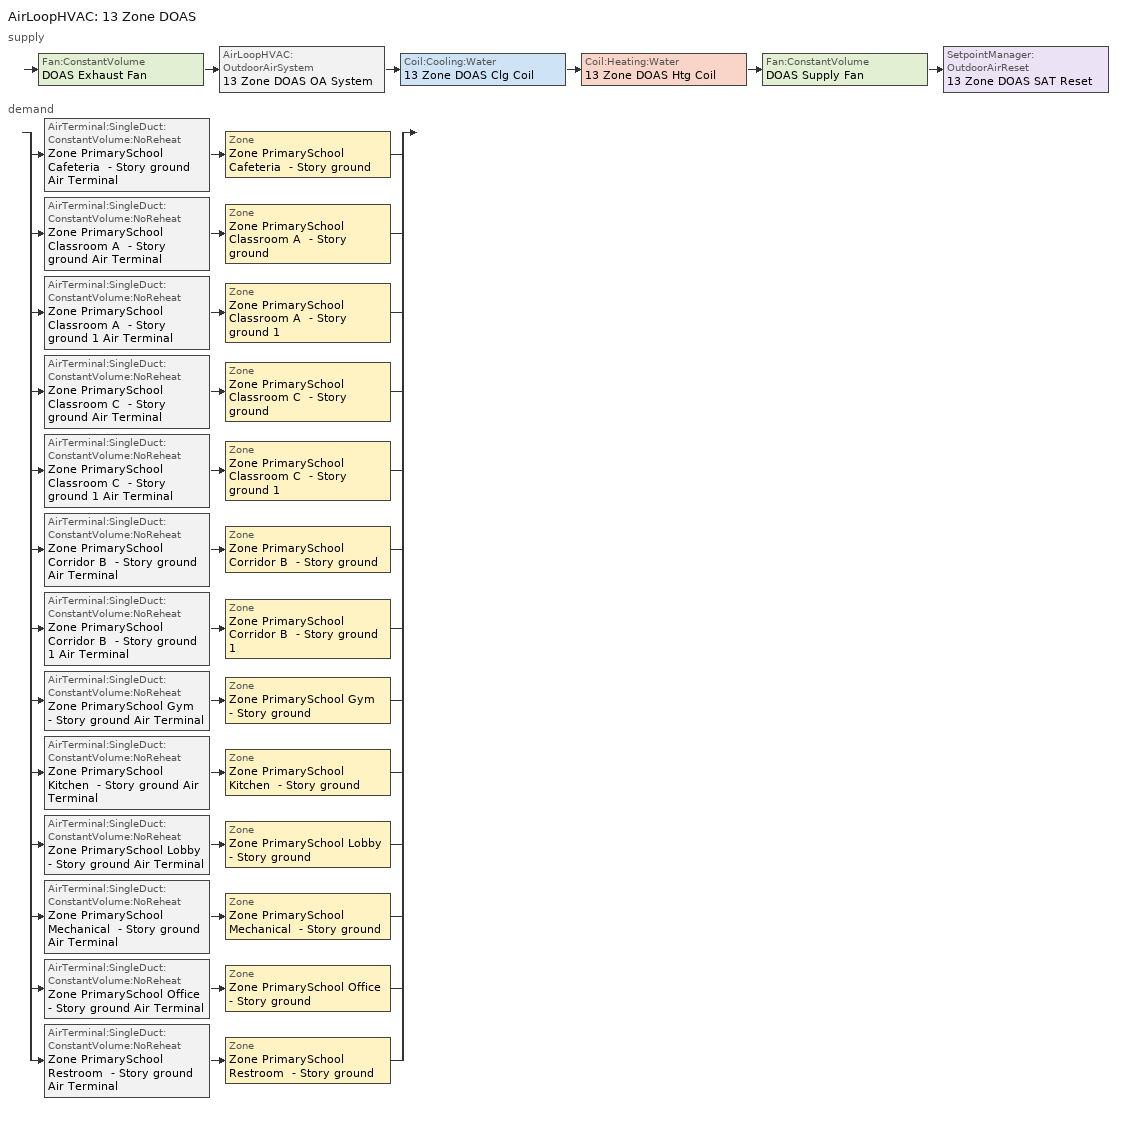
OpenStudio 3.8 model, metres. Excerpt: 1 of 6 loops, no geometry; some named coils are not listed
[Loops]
AirLoopHVAC '13 Zone DOAS'
 supply: Fan:ConstantVolume 'DOAS Exhaust Fan' > AirLoopHVAC:OutdoorAirSystem '13 Zone DOAS OA System' > Coil:Cooling:Water '13 Zone DOAS Clg Coil' > Coil:Heating:Water '13 Zone DOAS Htg Coil' > Fan:ConstantVolume 'DOAS Supply Fan' > SetpointManager:OutdoorAirReset '13 Zone DOAS SAT Reset'
 demand: split
  | AirTerminal:SingleDuct:ConstantVolume:NoReheat 'Zone PrimarySchool Cafeteria  - Story ground Air Terminal' > Zone 'Zone PrimarySchool Cafeteria  - Story ground'
  | AirTerminal:SingleDuct:ConstantVolume:NoReheat 'Zone PrimarySchool Classroom A  - Story ground Air Terminal' > Zone 'Zone PrimarySchool Classroom A  - Story ground'
  | AirTerminal:SingleDuct:ConstantVolume:NoReheat 'Zone PrimarySchool Classroom A  - Story ground 1 Air Terminal' > Zone 'Zone PrimarySchool Classroom A  - Story ground 1'
  | AirTerminal:SingleDuct:ConstantVolume:NoReheat 'Zone PrimarySchool Classroom C  - Story ground Air Terminal' > Zone 'Zone PrimarySchool Classroom C  - Story ground'
  | AirTerminal:SingleDuct:ConstantVolume:NoReheat 'Zone PrimarySchool Classroom C  - Story ground 1 Air Terminal' > Zone 'Zone PrimarySchool Classroom C  - Story ground 1'
  | AirTerminal:SingleDuct:ConstantVolume:NoReheat 'Zone PrimarySchool Corridor B  - Story ground Air Terminal' > Zone 'Zone PrimarySchool Corridor B  - Story ground'
  | AirTerminal:SingleDuct:ConstantVolume:NoReheat 'Zone PrimarySchool Corridor B  - Story ground 1 Air Terminal' > Zone 'Zone PrimarySchool Corridor B  - Story ground 1'
  | AirTerminal:SingleDuct:ConstantVolume:NoReheat 'Zone PrimarySchool Gym  - Story ground Air Terminal' > Zone 'Zone PrimarySchool Gym  - Story ground'
  | AirTerminal:SingleDuct:ConstantVolume:NoReheat 'Zone PrimarySchool Kitchen  - Story ground Air Terminal' > Zone 'Zone PrimarySchool Kitchen  - Story ground'
  | AirTerminal:SingleDuct:ConstantVolume:NoReheat 'Zone PrimarySchool Lobby  - Story ground Air Terminal' > Zone 'Zone PrimarySchool Lobby  - Story ground'
  | AirTerminal:SingleDuct:ConstantVolume:NoReheat 'Zone PrimarySchool Mechanical  - Story ground Air Terminal' > Zone 'Zone PrimarySchool Mechanical  - Story ground'
  | AirTerminal:SingleDuct:ConstantVolume:NoReheat 'Zone PrimarySchool Office  - Story ground Air Terminal' > Zone 'Zone PrimarySchool Office  - Story ground'
  | AirTerminal:SingleDuct:ConstantVolume:NoReheat 'Zone PrimarySchool Restroom  - Story ground Air Terminal' > Zone 'Zone PrimarySchool Restroom  - Story ground'
[Sizing:Zone] Zone Cooling Design Supply Air Temperature Input Method=SupplyAirTemperature; Zone Cooling Design Supply Air Temperature {C}=12.7778; Zone Cooling Design Supply Air Temperature Difference {deltaC}=11.11; Zone Heating Design Supply Air Temperature Input Method=SupplyAirTemperature; Zone Heating Design Supply Air Temperature {C}=40; Zone Heating Design Supply Air Temperature Difference {deltaC}=11.11; Zone Cooling Design Supply Air Humidity Ratio {kg-H2O/kg-air}=0.0085; Zone Heating Design Supply Air Humidity Ratio {kg-H2O/kg-air}=0.008; Cooling Design Air Flow Method=DesignDay; Heating Design Air Flow Method=DesignDay; Account for Dedicated Outdoor Air System=Yes; Dedicated Outdoor Air System Control Strategy=NeutralSupplyAir; Dedicated Outdoor Air Low Setpoint Temperature for Design {C}=15.556; Dedicated Outdoor Air High Setpoint Temperature for Design {C}=21.111; Zone Load Sizing Method=Sensible Load Only No Latent Load; Zone Latent Cooling Design Supply Air Humidity Ratio Input Method=HumidityRatioDifference; Zone Cooling Design Supply Air Humidity Ratio Difference {kgWater/kgDryAir}=0.005; Zone Latent Heating Design Supply Air Humidity Ratio Input Method=HumidityRatioDifference; Zone Humidification Design Supply Air Humidity Ratio Difference {kgWater/kgDryAir}=0.005
Zone PrimarySchool Classroom A  - Story ground; Zone PrimarySchool Corridor B  - Story ground; Zone PrimarySchool Classroom C  - Story ground; Zone PrimarySchool Office  - Story ground; Zone PrimarySchool Kitchen  - Story ground; Zone PrimarySchool Lobby  - Story ground; Zone PrimarySchool Restroom  - Story ground; Zone PrimarySchool Classroom A  - Story ground 1; Zone PrimarySchool Corridor B  - Story ground 1; Zone PrimarySchool Classroom C  - Story ground 1; Zone PrimarySchool Mechanical  - Story ground; Zone PrimarySchool Cafeteria  - Story ground; Zone PrimarySchool Gym  - Story ground
[Zone equipment]
Zone PrimarySchool Classroom A  - Story ground: Zone PrimarySchool Classroom A  - Story ground Air Terminal, Zone PrimarySchool Classroom A  - Story ground FCU
Zone PrimarySchool Corridor B  - Story ground: Zone PrimarySchool Corridor B  - Story ground Air Terminal, Zone PrimarySchool Corridor B  - Story ground FCU
Zone PrimarySchool Classroom C  - Story ground: Zone PrimarySchool Classroom C  - Story ground Air Terminal, Zone PrimarySchool Classroom C  - Story ground FCU
Zone PrimarySchool Office  - Story ground: Zone PrimarySchool Office  - Story ground Air Terminal, Zone PrimarySchool Office  - Story ground FCU
Zone PrimarySchool Kitchen  - Story ground: Zone PrimarySchool Kitchen  - Story ground Exhaust Fan, Zone PrimarySchool Kitchen  - Story ground Air Terminal, Zone PrimarySchool Kitchen  - Story ground FCU
Zone PrimarySchool Lobby  - Story ground: Zone PrimarySchool Lobby  - Story ground Air Terminal, Zone PrimarySchool Lobby  - Story ground FCU
Zone PrimarySchool Restroom  - Story ground: Zone PrimarySchool Restroom  - Story ground Exhaust Fan, Zone PrimarySchool Restroom  - Story ground Air Terminal, Zone PrimarySchool Restroom  - Story ground FCU
Zone PrimarySchool Classroom A  - Story ground 1: Zone PrimarySchool Classroom A  - Story ground 1 Air Terminal, Zone PrimarySchool Classroom A  - Story ground 1 FCU
Zone PrimarySchool Corridor B  - Story ground 1: Zone PrimarySchool Corridor B  - Story ground 1 Air Terminal, Zone PrimarySchool Corridor B  - Story ground 1 FCU
Zone PrimarySchool Classroom C  - Story ground 1: Zone PrimarySchool Classroom C  - Story ground 1 Air Terminal, Zone PrimarySchool Classroom C  - Story ground 1 FCU
Zone PrimarySchool Mechanical  - Story ground: Zone PrimarySchool Mechanical  - Story ground Air Terminal, Zone PrimarySchool Mechanical  - Story ground FCU
Zone PrimarySchool Cafeteria  - Story ground: Zone PrimarySchool Cafeteria  - Story ground Air Terminal, Zone PrimarySchool Cafeteria  - Story ground FCU
Zone PrimarySchool Gym  - Story ground: Zone PrimarySchool Gym  - Story ground Air Terminal, Zone PrimarySchool Gym  - Story ground FCU
[Fan:ZoneExhaust] Fan Total Efficiency=0.0273754; Pressure Rise {Pa}=124.544; System Availability Manager Coupling Mode=Decoupled
Name | Availability Schedule | Maximum Flow Rate {m3/s} | Flow Fraction Schedule
Zone PrimarySchool Kitchen  - Story ground Exhaust Fan | PrimarySchool Kitchen Exhaust | 0.00806086 | PrimarySchool Kitchen Exhaust
Zone PrimarySchool Restroom  - Story ground Exhaust Fan | Always On Discrete | 0.00383532 | Always On Discrete
[Refrigeration:WalkIn] Availability Schedule=Always On Discrete; Rated Coil Cooling Capacity {W}=2696.25; Rated Total Heating Power {W}=0; Rated Circulation Fan Power {W}=0; Rated Total Lighting Power {W}=120; Lighting Schedule=Always On; Defrost Control Type=TimeSchedule; Temperature Termination Defrost Fraction to Ice=0.7; Insulated Floor Surface Area {m2}=11.1484; Insulated Floor U-Value {W/m2-K}=0.207
Name | Operating Temperature {C} | Rated Cooling Source Temperature {C} | Rated Cooling Coil Fan Power {W} | Defrost Type | Defrost Schedule | Defrost Drip-Down Schedule | Defrost Power {W} | WalkIn Zone Boundary 1
Primary School Cooler | 2 | -3.88889 | 200 | OffCycle | Refrigeration Defrost Schedule | Refrigeration Dripdown Schedule | 0 | Refrigeration Walk In Zone Boundary 1
Primary School Freezer | -23 | -28.3333 | 250 | Electric | Refrigeration Defrost Schedule 1 | Refrigeration Dripdown Schedule 1 | 2000 | Refrigeration Walk In Zone Boundary 2
[Refrigeration:WalkIn:ZoneBoundary] Zone=Zone PrimarySchool Kitchen  - Story ground; Total Insulated Surface Area Facing Zone {m2}=43.4; Insulated Surface U-Value Facing Zone {W/m2-K}=0.235; Area of Stocking Doors Facing Zone {m2}=2; Height of Stocking Doors Facing Zone {m}=2; Stocking Door Opening Schedule Name Facing Zone=door_wi_sched; Stocking Door Opening Protection Type Facing Zone=None
Refrigeration Walk In Zone Boundary 1; Refrigeration Walk In Zone Boundary 2
[AirLoopHVAC]
13 Zone DOAS: Availability Schedule=13 Zone DOAS Occ Sch; Design Supply Air Flow Rate {m3/s}=0.177249; Design Return Air Flow Fraction of Supply Air Flow=1
[Sizing:System]
13 Zone DOAS: Type of Load to Size On=VentilationRequirement; Design Outdoor Air Flow Rate {m3/s}=0.177249; Central Heating Maximum System Air Flow Ratio=1; Preheat Design Temperature {C}=7; Preheat Design Humidity Ratio {kg-H2O/kg-Air}=0.008; Precool Design Temperature {C}=12.8; Precool Design Humidity Ratio {kg-H2O/kg-Air}=0.008; Central Cooling Design Supply Air Temperature {C}=15.5556; Central Heating Design Supply Air Temperature {C}=21.1111; Sizing Option=Coincident; 100% Outdoor Air in Cooling=Yes; 100% Outdoor Air in Heating=Yes; Central Cooling Design Supply Air Humidity Ratio {kg-H2O/kg-Air}=0.0085; System Outdoor Air Method=ZoneSum; Zone Maximum Outdoor Air Fraction=1; Cooling Supply Air Flow Rate Per Floor Area {m3/s-m2}=0.00996765; Cooling Fraction of Autosized Cooling Supply Air Flow Rate=1; Cooling Supply Air Flow Rate Per Unit Cooling Capacity {m3/s-W}=3.94755e-05; Heating Supply Air Flow Rate Per Floor Area {m3/s-m2}=0.00996765; Heating Fraction of Autosized Heating Supply Air Flow Rate=1; Heating Fraction of Autosized Cooling Supply Air Flow Rate=1; Heating Supply Air Flow Rate Per Unit Heating Capacity {m3/s-W}=3.15882e-05; Cooling Design Capacity Method=CoolingDesignCapacity; Cooling Design Capacity {W}=4070.98; Cooling Design Capacity Per Floor Area {W/m2}=234.7; Fraction of Autosized Cooling Design Capacity=1; Heating Design Capacity Method=HeatingDesignCapacity; Heating Design Capacity {W}=7025.5; Heating Design Capacity Per Floor Area {W/m2}=157; Fraction of Autosized Heating Design Capacity=1; Central Cooling Capacity Control Method=OnOff; Occupant Diversity=1
[Fan:ConstantVolume] Availability Schedule=Always On Discrete; Fan Total Efficiency=0.53625; Pressure Rise {Pa}=622.722; Maximum Flow Rate {m3/s}=0.177249; Motor Efficiency=0.825; Motor In Airstream Fraction=1
DOAS Supply Fan; DOAS Exhaust Fan
[Controller:OutdoorAir]
13 Zone DOAS Outdoor Air Controller: Minimum Outdoor Air Flow Rate {m3/s}=0.177249; Maximum Outdoor Air Flow Rate {m3/s}=0.177249; Economizer Control Type=NoEconomizer; Economizer Control Action Type=ModulateFlow; Economizer Maximum Limit Dry-Bulb Temperature {C}=12.7778; Lockout Type=LockoutWithHeating; Minimum Limit Type=FixedMinimum; Minimum Outdoor Air Schedule=Always On Discrete; Minimum Fraction of Outdoor Air Schedule=Always On Discrete; Controller Mechanical Ventilation=13 Zone DOAS Mechanical Ventilation Controller; High Humidity Control=No; Heat Recovery Bypass Control Type=BypassWhenWithinEconomizerLimits; Economizer Operation Staging=InterlockedWithMechanicalCooling
[Controller:MechanicalVentilation]
13 Zone DOAS Mechanical Ventilation Controller: Availability Schedule=Always On Discrete; System Outdoor Air Method=ZoneSum
[AirLoopHVAC:OutdoorAirSystem]
13 Zone DOAS OA System: Controller=13 Zone DOAS Outdoor Air Controller
[SetpointManager:OutdoorAirReset]
13 Zone DOAS SAT Reset: Control Variable=Temperature; Setpoint at Outdoor Low Temperature {C}=21.1111; Outdoor Low Temperature {C}=12.7778; Setpoint at Outdoor High Temperature {C}=15.5556; Outdoor High Temperature {C}=21.1111; Setpoint Node or NodeList=13 Zone DOAS Supply Outlet Node
[AirTerminal:SingleDuct:ConstantVolume:NoReheat] Availability Schedule=Always On Discrete
Name | Maximum Air Flow Rate {m3/s}
Zone PrimarySchool Cafeteria  - Story ground Air Terminal | 0.0288217
Zone PrimarySchool Classroom A  - Story ground Air Terminal; Zone PrimarySchool Classroom C  - Story ground Air Terminal | 0.0499291
Zone PrimarySchool Classroom A  - Story ground 1 Air Terminal; Zone PrimarySchool Classroom C  - Story ground 1 Air Terminal | 0.00217334
Zone PrimarySchool Corridor B  - Story ground Air Terminal | 0.00738543
Zone PrimarySchool Corridor B  - Story ground 1 Air Terminal; Zone PrimarySchool Mechanical  - Story ground Air Terminal | 0
Zone PrimarySchool Gym  - Story ground Air Terminal | 0.013694
Zone PrimarySchool Kitchen  - Story ground Air Terminal | 0.00541229
Zone PrimarySchool Lobby  - Story ground Air Terminal | 0.00117515
Zone PrimarySchool Office  - Story ground Air Terminal | 0.00281781
Zone PrimarySchool Restroom  - Story ground Air Terminal | 0.01255
[Schedule:Ruleset]
Name | Default Day Schedule | Summer Design Day Schedule | Winter Design Day Schedule
PrimarySchool Kitchen Exhaust | PrimarySchool Kitchen Exhaust Default | PrimarySchool Kitchen Exhaust Summer Design Day | PrimarySchool Kitchen Exhaust Winter Design Day
Always On | Always On Default
door_wi_sched | door_wi_sched Default
Refrigeration Defrost Schedule | Refrigeration Defrost Schedule Default - Primary School Cooler
Refrigeration Dripdown Schedule | Refrigeration Dripdown Schedule Default - Primary School Cooler
Refrigeration Defrost Schedule 1 | Refrigeration Defrost Schedule Default - Primary School Freezer
Refrigeration Dripdown Schedule 1 | Refrigeration Dripdown Schedule Default - Primary School Freezer
13 Zone DOAS Occ Sch | 13 Zone DOAS Occ Sch Default | 13 Zone DOAS Occ Sch Summer Design Day | 13 Zone DOAS Occ Sch Winter Design Day
[Schedule:Day]
PrimarySchool Kitchen Exhaust Default; PrimarySchool Kitchen Exhaust Summer Design Day; PrimarySchool Kitchen Exhaust Default 1: No, 6, 0, 0, 21, 0, 1, 24, 0, 0
PrimarySchool Kitchen Exhaust Winter Design Day; PrimarySchool Kitchen Exhaust WntrDsn|Wknd Day 1; PrimarySchool Kitchen Exhaust WntrDsn|Wknd Day 2: No, 24, 0, 0
Always On Default: No, 24, 0, 1
door_wi_sched Default: No, 6, 0, 0, 22, 0, 0.0625, 24, 0, 0
Refrigeration Defrost Schedule Default - Primary School Cooler; Refrigeration Dripdown Schedule Default - Primary School Cooler: 0, 59, 0, 24, 0, 0
Refrigeration Defrost Schedule Default - Primary School Freezer; Refrigeration Dripdown Schedule Default - Primary School Freezer: 0, 45, 0, 24, 0, 0
13 Zone DOAS Occ Sch Default: 9, 0, 0, 21, 0, 1, 24, 0, 0
13 Zone DOAS Occ Sch Winter Design Day; 13 Zone DOAS Occ Sch Summer Design Day: 24, 0, 1
Schedule Day 34: 11, 0, 0, 15, 0, 1, 24, 0, 0
Schedule Day 35; Schedule Day 36: 24, 0, 0
[Schedule:Rule] Date Specification Type=DateRange
Name | Schedule Ruleset | Rule Order | Day Schedule | Apply Monday | Apply Tuesday | Apply Wednesday | Apply Thursday | Apply Friday | Start Month | Start Day | End Month | End Day | Apply Saturday | Apply Sunday
Schedule Rule 46 | PrimarySchool Kitchen Exhaust | 2 | PrimarySchool Kitchen Exhaust Default 1 | Yes | Yes | Yes | Yes | Yes | 7 | 2 | 8 | 31
Schedule Rule 47 | PrimarySchool Kitchen Exhaust | 1 | PrimarySchool Kitchen Exhaust WntrDsn|Wknd Day 1 |  |  |  |  |  | 1 | 6 | 12 | 29 | Yes
Schedule Rule 85 | PrimarySchool Kitchen Exhaust | 0 | PrimarySchool Kitchen Exhaust WntrDsn|Wknd Day 2 |  |  |  |  |  | 1 | 7 | 12 | 30 |  | Yes
Schedule Rule 39 | 13 Zone DOAS Occ Sch | 2 | Schedule Day 34 | Yes | Yes | Yes | Yes | Yes | 7 | 2 | 8 | 31
Schedule Rule 40 | 13 Zone DOAS Occ Sch | 1 | Schedule Day 35 |  |  |  |  |  | 1 | 6 | 12 | 29 | Yes
Schedule Rule 42 | 13 Zone DOAS Occ Sch | 0 | Schedule Day 36 |  |  |  |  |  | 1 | 7 | 12 | 30 |  | Yes
[Schedule:Constant]
Always On Discrete: Value=1
